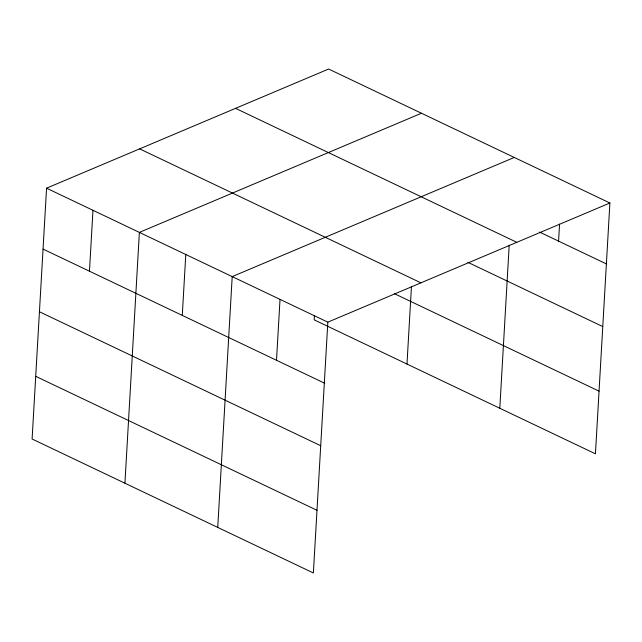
<?xml version="1.0" encoding="UTF-8"?>
<svg xmlns="http://www.w3.org/2000/svg" width="642" height="642" viewBox="0 0 642 642"><rect width="100%" height="100%" fill="white"/><g stroke="black" fill="none" stroke-linecap="round" stroke-linejoin="round"><path stroke-width="0.96" d="M609.9 203L328.624 69.031L46.561 188.186L32.1 439L313.376 572.969L327.837 322.156L609.9 203L595.439 453.814L314.163 319.844L314.387 315.872M89.463 271.197L92.97 210.287M124.925 483.209L139.386 232.396L421.441 113.241M182.28 315.407L185.795 254.497M217.742 527.419L232.203 276.606L514.266 157.45M276.509 360.282L280.024 299.381M406.98 364.054L411.458 286.484M499.805 408.264L509.202 245.22M558.572 241.135L559.551 224.162M539.625 232.107L606.385 263.91M235.542 108.354L516.818 242.323M467.866 262.321L602.774 326.577M139.643 148.864L420.919 282.833M394.533 293.739L599.05 391.147M46.561 188.186L327.837 322.156M43.046 249.096L324.33 383.057M39.435 311.763L320.719 445.725M35.711 376.332L316.996 510.294"/></g></svg>
